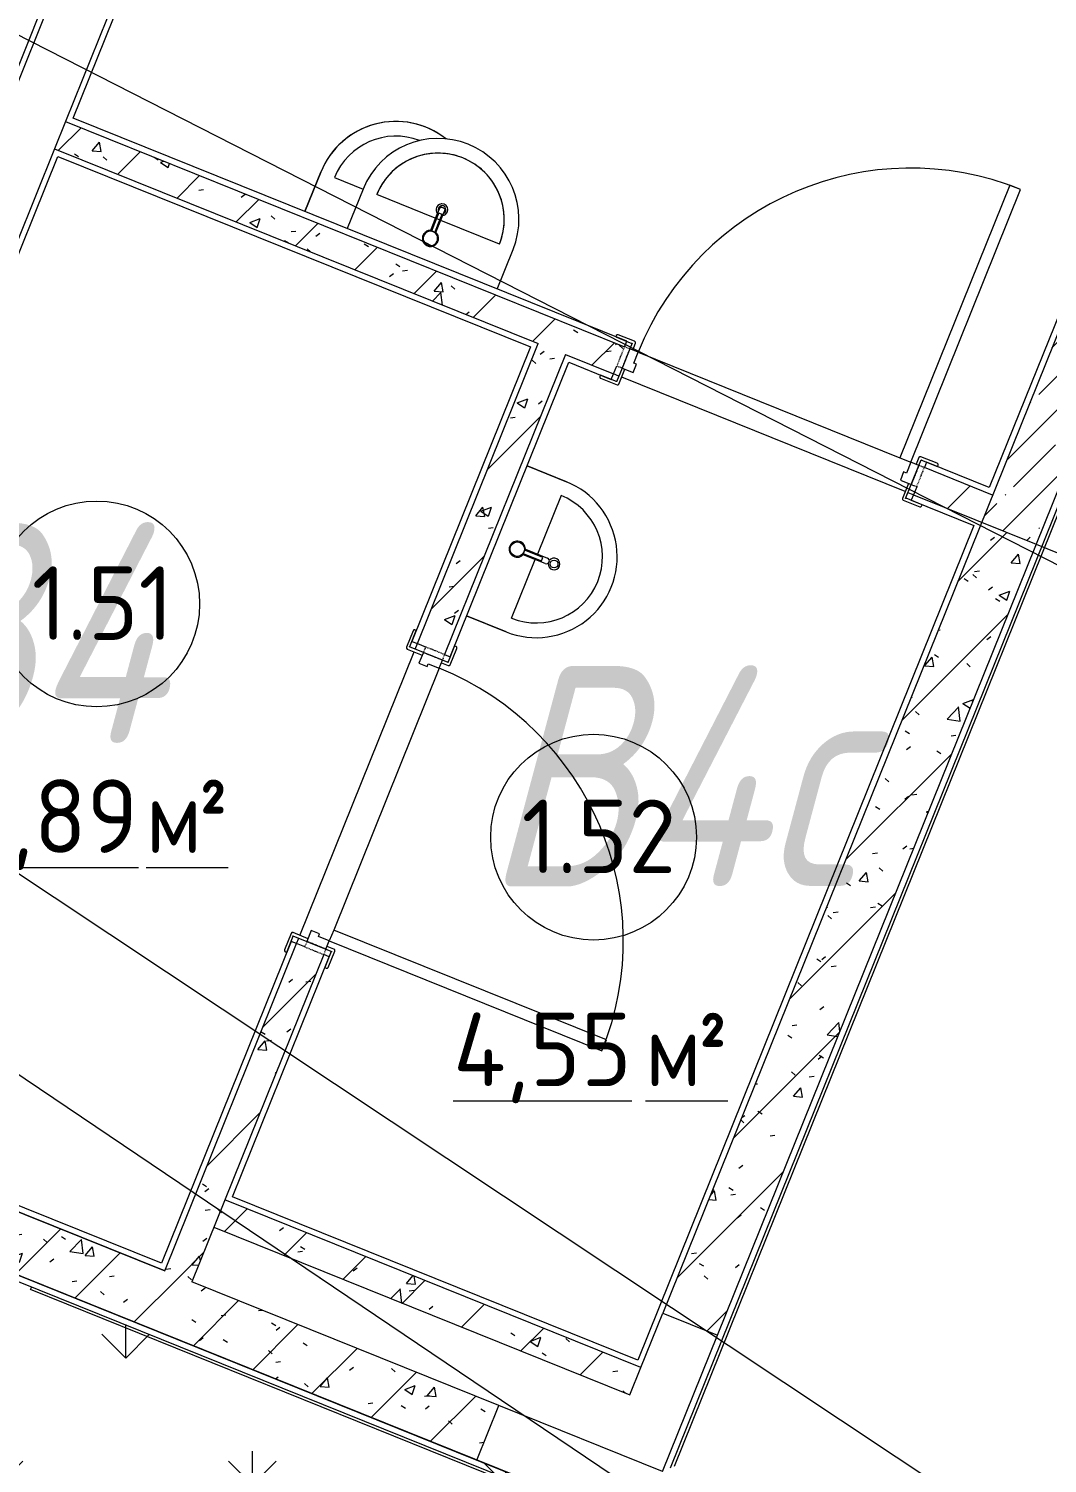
# Model space of a CAD drawing. Header units: millimetres. Extents: x -584918 to 2941280, y 3000189 to 4229862.
# Drawn here: x 195858 to 199323, y 3663953 to 3668833 of the extents above; entities that cross this region are included whole.
import ezdxf

# ---------------------------------------------------------------- set-up
doc = ezdxf.new("R2010")
doc.units = ezdxf.units.MM
doc.linetypes.add('ASVP_Невидимые', pattern=[5, 3, -2])
for name, color, linetype, lineweight in [('Двери', 7, 'Continuous', 0), ('Линии', 7, 'Continuous', 0), ('Марки помещений', 7, 'Continuous', 0), ('Обобщенные модели', 7, 'Continuous', 0), ('Перекрытие', 7, 'Continuous', 0), ('Сантехника', 7, 'Continuous', 0), ('Стены внутренние', 7, 'Continuous', 0), ('Стены несущие', 7, 'Continuous', 0), ('Стены отделка', 7, 'Continuous', 0), ('экспертиза ДУ', 1, 'Continuous', 0), ('экспертиза ДУ категории', 1, 'Continuous', 0), ('экспертиза ДУ пояснения', 6, 'Continuous', 0), ('экспертиза условные обозначения', 1, 'Continuous', 0)]:
    doc.layers.add(name, color=color, linetype=linetype, lineweight=lineweight)
doc.styles.add('GOST Common_2', font='', dxfattribs={"height": 500})
doc.styles.add('GOST Common_3', font='', dxfattribs={"width": 0.9, "height": 500})
doc.styles.add('mytext', font='isocpeur.ttf', dxfattribs={"width": 0.8, "oblique": 14.999978})
doc.styles.get('GOST Common_2').set_extended_font_data('GOST Common')
doc.styles.get('GOST Common_3').set_extended_font_data('GOST Common')
pattern_1 = [(45, (192051.36, 3643581.32), (-141.4214, 141.4214), [])]
pattern_2 = [(50, (192051.36, 3643581.32), (364.368, -31.8783), [38.1, -419.1]), (355, (192051.36, 3643581.3), (-70.486, 382.1133), [30.48, -335.28]), (100.451, (192081.73, 3643578.66), (293.885, 350.2334), [32.38, -356.18]), (46.184, (192051.36, 3643682.9), (542.1585, -84.086), [57.15, -628.65]), (96.636, (192096.54, 3643675.9), (474.805, 494.855), [48.57, -534.27]), (351.184, (192051.36, 3643682.9), (474.81, 494.85), [45.72, -502.92]), (21, (192102.16, 3643657.52), (303.2285, -204.5305), [38.1, -419.1]), (326, (192102.16, 3643657.5), (123.604, 368.376), [30.48, -335.28]), (71.451, (192127.43, 3643640.47), (426.834, 163.8427), [32.38, -356.18]), (37.5, (192051.36, 3643581.32), (6.17665, 169.11015), [16.764, -314.452, 16.764, -323.596, -336.55]), (37.5, (192051.36, 3643581.32), (6.17665, 169.11015), [-671.576, 16.764, -319.786]), (7.5, (192051.36, 3643581.32), (133.6389, 200.3615), [16.764, -177.292, 16.764, -306.832, -128.27]), (7.5, (192051.36, 3643581.32), (133.6389, 200.3615), [-517.652, 16.764, -111.506]), (327.5, (191938.08, 3643581.32), (271.1818, -11.45836), [16.764, -110.236, 16.764, -379.476, -525.78]), (327.5, (191938.08, 3643581.32), (271.1818, -11.45836), [-523.24, 16.764, -509.016]), (317.5, (191887.28, 3643581.32), (296.2585, 50.8528), [16.764, -148.336, 16.764, -246.38, -373.38]), (317.5, (191887.28, 3643581.32), (296.2585, 50.8528), [-428.244, 16.764, -356.616])]

# ---------------------------------------------------------------- blocks, each defined once
blk = doc.blocks.new('ADSK_Умывальник_Полукруглый_Керамический_ГОСТ30493-96 с переливом - 2-ой величины-V133-АР Этаж 01')
at = {"layer": 'Сантехника', "color": 9, "true_color": 0xe1b7aa}
for p, q in [((4944.2, 24706.2), (4890, 24571.7)), ((5189.6, 24607.3), (4990.5, 24687.5)), ((5407.9, 24519.3), (5208.5, 24599.7)), ((5400.1, 24366.1), (5454.3, 24500.6))]:
    blk.add_line(p, q, dxfattribs=at)
at = {"layer": 'Сантехника', "color": 9, "true_color": 0xe1b7aa, "flags": 128}
blk.add_lwpolyline([(5407.9, 24519.3), (5411.1, 24527.7), (5414, 24536.2), (5416.5, 24544.9), (5418.7, 24553.6), (5420.5, 24562.4), (5421.9, 24571.3), (5423, 24580.2), (5423.8, 24589.2), (5424.2, 24598.2), (5424.2, 24607.2), (5423.9, 24616.2), (5423.2, 24625.2), (5422.1, 24634.1), (5420.7, 24643), (5419, 24651.8), (5416.9, 24660.6), (5414.4, 24669.2), (5411.6, 24677.8), (5408.4, 24686.2), (5405, 24694.5), (5401.2, 24702.7), (5397, 24710.7), (5392.6, 24718.5), (5387.8, 24726.1), (5382.8, 24733.6), (5377.4, 24740.8), (5371.8, 24747.8), (5365.9, 24754.6), (5359.7, 24761.1), (5353.2, 24767.4), (5346.6, 24773.5), (5339.6, 24779.2), (5332.5, 24784.7), (5325.1, 24789.9), (5317.6, 24794.8), (5309.8, 24799.3), (5301.9, 24803.6), (5293.8, 24807.6), (5285.6, 24811.2), (5277.2, 24814.5), (5268.7, 24817.4), (5260.1, 24820), (5251.4, 24822.3), (5242.6, 24824.2), (5233.7, 24825.7), (5224.8, 24826.9), (5215.8, 24827.8), (5206.9, 24828.3), (5197.9, 24828.4), (5188.9, 24828.2), (5179.9, 24827.6), (5170.9, 24826.6), (5162, 24825.3), (5153.2, 24823.6), (5144.4, 24821.6), (5135.7, 24819.3), (5127.2, 24816.5), (5118.7, 24813.5), (5110.3, 24810.1), (5102.2, 24806.4), (5094.1, 24802.3), (5086.2, 24798), (5078.6, 24793.3), (5071.1, 24788.3), (5063.8, 24783), (5056.7, 24777.5), (5049.8, 24771.6), (5043.2, 24765.5), (5036.9, 24759.2), (5030.8, 24752.5), (5024.9, 24745.7), (5019.4, 24738.6), (5014.1, 24731.3), (5009.2, 24723.8), (5004.5, 24716.1), (5000.2, 24708.2), (4996.1, 24700.2), (4992.4, 24692), (4990.5, 24687.5)], dxfattribs=at)
at = {"layer": 'Сантехника', "color": 9, "true_color": 0xe1b7aa}
for centre, radius, start, end in [((5199.2, 24603.4), 275, 338.0513, 158.0513), ((5199.2, 24603.4), 225, 338.0513, 158.0513), ((5212.3, 24635.9), 20, 158.0513, 218.0513), ((5212.3, 24635.9), 20, 338.0513, 158.0513), ((5212.3, 24635.9), 20, 278.0513, 338.0513)]:
    blk.add_arc(centre, radius, start, end, dxfattribs=at)
blk = doc.blocks.new('ADSK_Смеситель_ГОСТ25809-96 - Для умывальника_Однорукояточный-V134-АР Этаж 01')
at = {"layer": 'Сантехника', "color": 253, "true_color": 0xaaaaaa}
for p, q in [((5204.9, 24644.2), (5203.5, 24640.6)), ((5195, 24619.6), (5173.2, 24565.6)), ((5193.8, 24605.9), (5176.7, 24563.5)), ((5187.8, 24559), (5204.9, 24601.4)), ((5191.8, 24558.1), (5213.5, 24612.1)), ((5201.5, 24625.1), (5193.8, 24605.9)), ((5203.9, 24601.7), (5194.7, 24605.4)), ((5203.5, 24640.6), (5195, 24619.6)), ((5202.5, 24624.8), (5201.5, 24625.1)), ((5201.5, 24625.1), (5202.5, 24624.8)), ((5202.5, 24624.8), (5211.7, 24621)), ((5204.9, 24601.4), (5212.7, 24620.6)), ((5211.7, 24621), (5212.7, 24620.6)), ((5212.7, 24620.6), (5211.7, 24621)), ((5213.5, 24612.1), (5222, 24633.2)), ((5222, 24633.2), (5223.5, 24636.8)), ((5187.9, 24559.2), (5187.8, 24559))]:
    blk.add_line(p, q, dxfattribs=at)
for radius, start, end in [(27.5, 158.0513, 176.0736), (27.5, 158.0513, 338.0513), (27.5, 79.6627, 158.0513), (27.5, 143.0513, 158.0513), (24.5, 158.0513, 338.0513), (24.5, 338.0513, 158.0513), (27.5, 121.3641, 134.74), (27.5, 80.0287, 116.0748), (24.5, 78.2811, 83.0513), (24.5, 78.2811, 83.0513), (24.5, 53.0513, 57.8215), (24.5, 53.0513, 57.8215), (27.5, 338.0513, 57.5502), (27.5, 20.0285, 56.0746), (27.5, 1.3635, 14.7394), (27.5, 181.3626, 194.7385), (27.5, 200.0278, 236.0739), (27.5, 241.3629, 254.7388), (27.5, 260.028, 296.0741), (27.5, 301.3632, 314.7391), (27.5, 323.0513, 338.0513), (27.5, 338.0513, 356.0744)]:
    blk.add_arc((5173.1, 24538.5), radius, start, end, dxfattribs=at)
for start_param, end_param in [(4.712389, 6.266892), (3.141593, 4.712389)]:
    blk.add_ellipse((5214.2, 24640.5), major_axis=(-9.28, 3.74), ratio=0.965926, start_param=start_param, end_param=end_param, dxfattribs=at)
for points, knots in [([(5203.5, 24640.6), (5203.5, 24640.8), (5203.6, 24641.1), (5203.9, 24641.5), (5204.1, 24641.8), (5204.5, 24642.2), (5204.8, 24642.6), (5205.2, 24642.9), (5205.6, 24643.2), (5206, 24643.4), (5206.5, 24643.7), (5207.1, 24643.9), (5207.9, 24644.1), (5208.6, 24644.3), (5209.4, 24644.4), (5210.4, 24644.5), (5211.6, 24644.4), (5213.3, 24644.2), (5214.6, 24643.8), (5215.4, 24643.5)], [0.5, 0.5, 0.5, 0.5, 0.5208333, 0.5416667, 0.5625, 0.5833333, 0.6041667, 0.625, 0.6458333, 0.6666667, 0.6875, 0.7083333, 0.75, 0.7708333, 0.7916667, 0.8333333, 0.875, 0.9166667, 1, 1, 1, 1]), ([(5215.4, 24643.5), (5216.2, 24643.1), (5217.4, 24642.5), (5218.7, 24641.5), (5219.7, 24640.7), (5220.4, 24640), (5220.8, 24639.4), (5221.3, 24638.7), (5221.7, 24637.9), (5222.1, 24637.1), (5222.2, 24636.4), (5222.3, 24636), (5222.4, 24635.5), (5222.4, 24635), (5222.4, 24634.5), (5222.3, 24634), (5222.2, 24633.6), (5222.1, 24633.3), (5222, 24633.2)], [0, 0, 0, 0, 0.0833333, 0.125, 0.1666667, 0.2083333, 0.2291667, 0.25, 0.2916667, 0.3333333, 0.3541667, 0.375, 0.3958333, 0.4166667, 0.4375, 0.4583333, 0.4791667, 0.5, 0.5, 0.5, 0.5]), ([(5193.8, 24605.9), (5193.8, 24605.9), (5193.8, 24605.9), (5193.9, 24605.8), (5194, 24605.7), (5194.3, 24605.6), (5194.5, 24605.5), (5194.7, 24605.4)], [0, 0, 0, 0, 0.166667, 0.333333, 0.5, 0.666667, 1, 1, 1, 1]), ([(5205.1, 24601.8), (5205.1, 24601.8), (5205, 24601.8), (5205, 24601.9), (5204.8, 24602), (5204.6, 24602.1), (5204.3, 24602.2), (5204.2, 24602.3)], [0, 0, 0, 0, 0.166667, 0.333333, 0.5, 0.666667, 1, 1, 1, 1]), ([(5207.5, 24610.5), (5209, 24610.3), (5211.1, 24610.4), (5212.9, 24611.1), (5213.4, 24611.8), (5213.5, 24612.1)], [0.1666667, 0.1666667, 0.1666667, 0.1666667, 0.3333333, 0.4166667, 0.5, 0.5, 0.5, 0.5]), ([(5177.9, 24562.5), (5177.6, 24562.5), (5177.1, 24562.6), (5176.5, 24562.7), (5176.1, 24562.8), (5175.9, 24562.8), (5175.8, 24562.8)], [0.13888889, 0.13888889, 0.13888889, 0.13888889, 0.16666667, 0.19444444, 0.20833333, 0.22222222, 0.22222222, 0.22222222, 0.22222222]), ([(5188.1, 24557.8), (5188, 24557.9), (5187.9, 24558), (5187.6, 24558.2), (5187.1, 24558.6), (5186.5, 24558.9), (5186.3, 24559.1)], [0.77430556, 0.77430556, 0.77430556, 0.77430556, 0.78298611, 0.79166667, 0.82638889, 0.86111111, 0.86111111, 0.86111111, 0.86111111])]:
    blk.add_open_spline(points, degree=3, knots=knots, dxfattribs=at)
for points in [[(5194.9, 24606), (5194.7, 24606.1), (5194.4, 24606.2), (5194, 24606.3), (5193.9, 24606.3), (5193.9, 24606.3)], [(5195, 24619.6), (5194.8, 24619.2), (5194.8, 24618.4), (5195.3, 24617.1), (5196.5, 24615.7), (5197.6, 24614.7), (5198.2, 24614.3)], [(5203.9, 24601.7), (5204.1, 24601.6), (5204.4, 24601.5), (5204.8, 24601.4), (5204.9, 24601.4), (5204.9, 24601.4)], [(5176.9, 24563.9), (5176.9, 24563.9), (5176.9, 24563.9), (5176.9, 24563.9)], [(5177.7, 24563.3), (5177.6, 24563.3), (5177.4, 24563.3), (5177.2, 24563.4), (5177, 24563.4), (5177, 24563.4)], [(5187, 24559.5), (5185.5, 24560.5), (5182.6, 24562), (5179.3, 24562.9), (5177.7, 24563.3)], [(5187.8, 24559), (5187.8, 24559), (5187.8, 24559), (5187.7, 24559.1), (5187.6, 24559.2), (5187.4, 24559.3), (5187.2, 24559.4), (5187, 24559.5), (5187, 24559.5)], [(5187.9, 24559.5), (5187.9, 24559.5), (5188, 24559.4), (5188, 24559.4), (5188, 24559.4)]]:
    blk.add_open_spline(points, degree=3, dxfattribs=at)
blk = doc.blocks.new('ADSK_СифонБутылочный_ГОСТ23289-94 - Для умывальника_Вертикальный выпуск_DN40-V135-АР Этаж 01')
at = {"layer": 'Сантехника', "color": 253, "true_color": 0xaaaaaa}
for radius, start, end in [(20, 158.285, 163.4876), (20, 158.285, 163.4876), (13.3, 174.0842, 180), (13.3, 180, 259.0621), (13.3, 3.5826, 90)]:
    blk.add_arc((0, 0), radius, start, end, dxfattribs=at)
blk = doc.blocks.new('ВК_Домодедово_rvt-1-АР Этаж 01')
at = {"layer": 'Сантехника', "color": 253, "lineweight": 9, "true_color": 0xaaaaaa}
for name in ['ADSK_Умывальник_Полукруглый_Керамический_ГОСТ30493-96 с переливом - 2-ой величины-V133-АР Этаж 01', 'ADSK_Смеситель_ГОСТ25809-96 - Для умывальника_Однорукояточный-V134-АР Этаж 01']:
    blk.add_blockref(name, (0, 0), dxfattribs=at)
at = {"layer": 'Сантехника', "color": 253, "lineweight": 9, "true_color": 0xaaaaaa, "rotation": 296.051300916458}
blk.add_blockref('ADSK_СифонБутылочный_ГОСТ23289-94 - Для умывальника_Вертикальный выпуск_DN40-V135-АР Этаж 01', (5212.3, 24635.9), dxfattribs=at)
blk = doc.blocks.new('ASVP_ДверьДеревянная_1 полотно - Входная_внутр_ 1000х2000h_полотно_ Г Л _950 в свету_-7521736-АР Этаж 01')
at = {"layer": 'Двери', "lineweight": 18}
for p, q in [((500, 1050), (460, 1050)), ((460, 1050), (460, 50)), ((500, 50), (500, 1050)), ((-500, 50), (-530, 50)), ((-530, 50), (-530, -20)), ((-500, 10), (-500, 50)), ((460, 50), (500, 50)), ((530, 50), (500, 50)), ((500, 50), (500, 10)), ((530, -20), (530, 50)), ((-490, 10), (-500, 10)), ((-490, -20), (-490, 10)), ((500, 10), (490, 10)), ((490, 10), (490, -20)), ((-530, -20), (-490, -20)), ((490, -20), (530, -20))]:
    blk.add_line(p, q, dxfattribs=at)
at = {"layer": 'Двери', "linetype": 'ASVP_Невидимые', "lineweight": 18}
for p, q in [((-530, 50), (-550, 50)), ((-550, 50), (-550, -20)), ((-530, -20), (-530, 50)), ((550, 50), (530, 50)), ((530, 50), (530, -20)), ((550, -20), (550, 50)), ((-550, -20), (-530, -20)), ((530, -20), (550, -20))]:
    blk.add_line(p, q, dxfattribs=at)
at = {"layer": 'Двери'}
blk.add_arc((500, 50), 1000, 90, 180, dxfattribs=at)
blk = doc.blocks.new('ASVP_НАЛИЧНИК МДФ_Двери - Наличник дверной МДФ-V17-АР Этаж 01')
at = {"layer": 'Обобщенные модели'}
for p, q in [((-530, 50), (-530, -1)), ((-520, -5), (-520, 50)), ((520, 50), (520, -5)), ((530, -1), (530, 50)), ((-531, 0), (-590, 0)), ((-590, 0), (-590, -5)), ((-531, -1), (-531, 0)), ((590, 0), (531, 0)), ((531, 0), (531, -1)), ((590, -5), (590, 0)), ((-585, -10), (-525, -10)), ((-530, -1), (-531, -1)), ((525, -10), (585, -10)), ((531, -1), (530, -1))]:
    blk.add_line(p, q, dxfattribs=at)
for centre, start, end in [((-585, -5), 180, 270), ((-525, -5), 270, 360), ((525, -5), 180, 270), ((585, -5), 270, 360)]:
    blk.add_arc(centre, 5, start, end, dxfattribs=at)
blk = doc.blocks.new('ASVP_НАЛИЧНИК МДФ_Двери - Наличник дверной МДФ-V18-АР Этаж 01')
at = {"layer": 'Обобщенные модели'}
h = blk.add_hatch(dxfattribs=at)
h.set_pattern_fill('FP_11', color=256, style=0, pattern_type=2)
h.set_pattern_definition([(58.819, (-3072.62, 24169.885), (-847.5705, -1239.66265), [208.25, -1874.25]), (48.514, (-3351.11, 24192.37), (230.6308, 541.9905), [465.661, -465.661]), (40.384, (-3428.95, 24385.53), (616.941, 697.6711), [263.418, -1053.671])])
h.paths.add_polyline_path([(-590, 0), (-590, -5), (-588.5, -8.5), (-585, -10), (-525, -10), (-521.5, -8.5), (-520, -4.8), (-520, 20), (-530, 20), (-531, 0), (-589, 0)])
h.paths.add_polyline_path([(520, 20), (520, -5), (521.5, -8.5), (525.2, -10), (585, -10), (588.5, -8.5), (590, -5), (590, 0), (530, -1), (530, 20), (521.5, 20)])
for p, q in [((-531, 0), (-590, 0)), ((-590, 0), (-590, -5)), ((-531, -1), (-531, 0)), ((-530, 20), (-530, -1)), ((-520, -5), (-520, 20)), ((520, 20), (520, -5)), ((530, -1), (530, 20)), ((590, 0), (531, 0)), ((531, 0), (531, -1)), ((590, -5), (590, 0)), ((-585, -10), (-525, -10)), ((-530, -1), (-531, -1)), ((525, -10), (585, -10)), ((531, -1), (530, -1))]:
    blk.add_line(p, q, dxfattribs=at)
for centre, start, end in [((-585, -5), 180, 270), ((-525, -5), 270, 360), ((525, -5), 180, 270), ((585, -5), 270, 360)]:
    blk.add_arc(centre, 5, start, end, dxfattribs=at)
blk = doc.blocks.new('ASVP_НАЛИЧНИК МДФ_Двери - Наличник дверной МДФ-V19-АР Этаж 01')
at = {"layer": 'Обобщенные модели'}
for p, q in [((-530, 50), (-530, -1)), ((-520, -5), (-520, 50)), ((520, 50), (520, -5)), ((530, -1), (530, 50)), ((-531, 0), (-590, 0)), ((-531, -1), (-531, 0)), ((590, 0), (531, 0)), ((590, -5), (590, 0)), ((-590, 0), (-590, -5)), ((-585, -10), (-525, -10)), ((-530, -1), (-531, -1)), ((525, -10), (585, -10)), ((531, -1), (530, -1)), ((531, 0), (531, -1))]:
    blk.add_line(p, q, dxfattribs=at)
for centre, start, end in [((-585, -5), 180, 270), ((-525, -5), 270, 360), ((525, -5), 180, 270), ((585, -5), 270, 360)]:
    blk.add_arc(centre, 5, start, end, dxfattribs=at)
blk = doc.blocks.new('ASVP_НАЛИЧНИК МДФ_Двери - Наличник дверной МДФ-V20-АР Этаж 01')
at = {"layer": 'Обобщенные модели'}
h = blk.add_hatch(dxfattribs=at)
h.set_pattern_fill('FP_12', color=256, style=0, pattern_type=2)
h.set_pattern_definition([(148.819, (-22399.885, -3778.61), (1239.66265, -847.5705), [208.25, -1874.25]), (138.514, (-22422.37, -4057.1), (-541.9913, 230.6314), [465.661, -465.661]), (130.384, (-22615.53, -4134.94), (-697.6711, 616.941), [263.418, -1053.671])])
h.paths.add_polyline_path([(-590, -5), (-588.5, -8.5), (-585, -10), (-525, -10), (-521.5, -8.5), (-520, -4.8), (-520, 20), (-530, 20), (-531, 0), (-590, 0)])
h.paths.add_polyline_path([(520, -5), (521.5, -8.5), (525.2, -10), (585, -10), (588.5, -8.5), (590, -5), (590, 0), (530, -0.4), (530, 20), (520, 20), (520, -4.4)])
for p, q in [((-531, 0), (-590, 0)), ((-590, 0), (-590, -5)), ((-531, -1), (-531, 0)), ((-530, 20), (-530, -1)), ((-520, -5), (-520, 20)), ((520, 20), (520, -5)), ((530, -1), (530, 20)), ((590, 0), (531, 0)), ((531, 0), (531, -1)), ((590, -5), (590, 0)), ((-585, -10), (-525, -10)), ((-530, -1), (-531, -1)), ((525, -10), (585, -10)), ((531, -1), (530, -1))]:
    blk.add_line(p, q, dxfattribs=at)
for centre, start, end in [((-585, -5), 180, 270), ((-525, -5), 270, 360), ((525, -5), 180, 270), ((585, -5), 270, 360)]:
    blk.add_arc(centre, 5, start, end, dxfattribs=at)
blk = doc.blocks.new('ASVP_2D_Раковина - Раковина 550х420-V211-АР Этаж 01')
at = {"layer": 'Сантехника'}
for p, q in [((-384.1, 155), (-384.1, 10)), ((-384.1, 10), (-384.1, 155)), ((-334.1, 155), (-229.1, 155))]:
    blk.add_line(p, q, dxfattribs=at)
for radius, start in [(275, 73.5961), (275, 74.0366), (225, 90.961)]:
    blk.add_arc((-109.1, 155), radius, start, 180, dxfattribs=at)
blk = doc.blocks.new('ASVP_2D_Раковина - Раковина 550х420-V213-АР Этаж 01')
at = {"layer": 'Сантехника'}
for p, q in [((-384.1, 155), (-384.1, 10)), ((-384.1, 10), (-384.1, 155)), ((-334.1, 155), (-119.1, 155)), ((-119.1, 110.6), (-119.1, 191.9)), ((-115.1, 176), (-115.1, 109.6)), ((-103.1, 176), (-115.1, 176)), ((-103.1, 109.6), (-103.1, 176)), ((-99.1, 191.9), (-99.1, 110.6)), ((115.9, 155), (-99.1, 155)), ((165.9, 10), (165.9, 155)), ((165.9, 155), (165.9, 10))]:
    blk.add_line(p, q, dxfattribs=at)
for centre, radius in [((-109.1, 220), 13.3), ((-109.1, 85), 24.5)]:
    blk.add_circle(centre, radius, dxfattribs=at)
for centre, radius, start, end in [((-109.1, 155), 275, 360, 180), ((-109.1, 155), 275, 360, 180), ((-109.1, 155), 225, 0, 180), ((-109.1, 220), 20, 284.1438, 255.8562), ((-109.1, 191.9), 10, 0, 180), ((-109.1, 85), 27.5, 102.6043, 77.3977), ((-109.1, 85), 25.3, 76.2933, 103.7089)]:
    blk.add_arc(centre, radius, start, end, dxfattribs=at)
blk = doc.blocks.new('ASVP_Марка_Помещение_ДваЗначения - Номер Площадь-685795-АР Этаж 01')
at = {"layer": 'Марки помещений'}
blk.add_circle((0, 0), 3.5, dxfattribs=at)

msp = doc.modelspace()

# ---------------------------------------------------------------- hatches: boundary and pattern name
at = {"layer": 'Стены внутренние'}
h = msp.add_hatch(dxfattribs=at)
h.set_pattern_fill('FP_1', color=256, style=0, pattern_type=2)
h.set_pattern_definition(pattern_1)
h.paths.add_polyline_path([(199099.337, 3667153.992), (199136.715, 3667246.744), (198904.835, 3667340.188), (198867.457, 3667247.436), (199048.965, 3667174.291)])
h.paths.add_polyline_path([(197847.187, 3667658.59), (197884.527, 3667751.356), (195983.15, 3668517.583), (195945.773, 3668424.831), (197695.032, 3667719.906)])
h = msp.add_hatch(dxfattribs=at)
h.set_pattern_fill('FP_2', color=256, style=0, pattern_type=2)
h.set_pattern_definition(pattern_2)
h.paths.add_polyline_path([(199099.337, 3667153.992), (199136.715, 3667246.744), (198904.835, 3667340.188), (198867.457, 3667247.436), (199048.965, 3667174.291)])
h.paths.add_polyline_path([(197847.187, 3667658.59), (197884.527, 3667751.356), (195983.15, 3668517.583), (195945.773, 3668424.831), (197695.032, 3667719.906)])
h = msp.add_hatch(dxfattribs=at)
h.set_pattern_fill('FP_26', color=256, style=0, pattern_type=2)
h.set_pattern_definition([(45, (192051.36, 3643581.32), (-114.0493, 114.0493), []), (45, (192165.41, 3643581.32), (-114.0493, 114.0493), [201.612, -40.322, 3.353, -36.97])])
h.paths.add_polyline_path([(199284.841, 3667079.237), (199546.484, 3667728.5), (199360.98, 3667803.255), (199099.337, 3667153.992)])
h = msp.add_hatch(dxfattribs=at)
h.set_pattern_fill('FP_1', color=256, style=0, pattern_type=2)
h.set_pattern_definition(pattern_1)
h.paths.add_polyline_path([(196413.118, 3664570.804), (196861.649, 3665683.827), (196768.898, 3665721.205), (196320.366, 3664608.182), (196327.842, 3664605.17)])
h.paths.add_polyline_path([(197272.803, 3666704.098), (197683.957, 3667724.369), (197591.205, 3667761.746), (197180.051, 3666741.476), (197265.328, 3666707.11)])
h = msp.add_hatch(dxfattribs=at)
h.set_pattern_fill('FP_2', color=256, style=0, pattern_type=2)
h.set_pattern_definition(pattern_2)
h.paths.add_polyline_path([(196413.118, 3664570.804), (196861.649, 3665683.827), (196768.898, 3665721.205), (196320.366, 3664608.182), (196327.842, 3664605.17)])
h.paths.add_polyline_path([(197272.803, 3666704.098), (197683.957, 3667724.369), (197591.205, 3667761.746), (197180.051, 3666741.476), (197265.328, 3666707.11)])
h = msp.add_hatch(dxfattribs=at)
h.set_pattern_fill('FP_1', color=256, style=0, pattern_type=2)
h.set_pattern_definition(pattern_1)
h.paths.add_polyline_path([(198200.89, 3664389.432), (199284.841, 3667079.237), (199099.337, 3667153.992), (198015.386, 3664464.187), (198043.765, 3664452.751)])
h = msp.add_hatch(dxfattribs=at)
h.set_pattern_fill('FP_2', color=256, style=0, pattern_type=2)
h.set_pattern_definition(pattern_2)
h.paths.add_polyline_path([(198200.89, 3664389.432), (199284.841, 3667079.237), (199099.337, 3667153.992), (198015.386, 3664464.187), (198043.765, 3664452.751)])
h = msp.add_hatch(dxfattribs=at)
h.set_pattern_fill('FP_1', color=256, style=0, pattern_type=2)
h.set_pattern_definition(pattern_1)
h.paths.add_polyline_path([(197382.735, 3663964.434), (197457.49, 3664149.938), (191335.866, 3666616.861), (191261.11, 3666431.358), (196716.004, 3664233.117)])
h = msp.add_hatch(dxfattribs=at)
h.set_pattern_fill('FP_2', color=256, style=0, pattern_type=2)
h.set_pattern_definition(pattern_2)
h.paths.add_polyline_path([(197382.735, 3663964.434), (197457.49, 3664149.938), (191335.866, 3666616.861), (191261.11, 3666431.358), (196716.004, 3664233.117)])
h = msp.add_hatch(dxfattribs=at)
h.set_pattern_fill('FP_1', color=256, style=0, pattern_type=2)
h.set_pattern_definition(pattern_1)
h.paths.add_polyline_path([(197903.253, 3664185.931), (197940.631, 3664278.683), (196525.251, 3664849.06), (196487.873, 3664756.308), (197673.091, 3664278.683)])
h = msp.add_hatch(dxfattribs=at)
h.set_pattern_fill('FP_2', color=256, style=0, pattern_type=2)
h.set_pattern_definition(pattern_2)
h.paths.add_polyline_path([(197903.253, 3664185.931), (197940.631, 3664278.683), (196525.251, 3664849.06), (196487.873, 3664756.308), (197673.091, 3664278.683)])
at = {"layer": 'экспертиза условные обозначения'}
h = msp.add_hatch(dxfattribs=at)
h.set_pattern_fill('GRASS', color=3, scale=24)
h.set_pattern_definition([(90, (151357.9, 3544478.35), (-431.0523, 431.0523), [114.3, -747.8046]), (45, (151357.9, 3544478.35), (-431.0523, 431.0523), [114.3, -495.3]), (135, (151357.9, 3544478.35), (-431.0523, -431.0523), [114.3, -495.3])])
edge = h.paths.add_edge_path()
edge.add_line((191275.023, 3666425.751), (199307.782, 3663189.515))
edge.add_line((199307.782, 3663189.515), (201023.692, 3662498.029))
edge.add_line((201023.692, 3662498.029), (214294.534, 3657150.078))
edge.add_line((214294.534, 3657150.078), (213584.359, 3655387.792))
edge.add_line((213584.359, 3655387.792), (213584.359, 3653330.649))
edge.add_line((213584.359, 3653330.649), (212084.359, 3653330.649))
edge.add_line((212084.359, 3653330.649), (212084.359, 3655992.269))
edge.add_line((212084.359, 3655992.269), (207884.359, 3657684.807))
edge.add_line((207884.359, 3657684.807), (207884.359, 3657630.649))
edge.add_line((207884.359, 3657630.649), (206534.359, 3657630.649))
edge.add_line((206534.359, 3657630.649), (206534.359, 3658228.836))
edge.add_line((206534.359, 3658228.836), (205040.972, 3658830.649))
edge.add_line((205040.972, 3658830.649), (202859.184, 3658830.649))
edge.add_line((202859.184, 3658830.649), (202859.184, 3659708.335))
edge.add_line((202859.184, 3659708.335), (201294.061, 3660338.598))
edge.add_line((201294.061, 3660338.598), (198943.875, 3661282.016))
edge.add_arc((198634.359, 3660226.459), 1100, 73.65753, 174.564886)
edge.add_line((197539.305, 3660330.649), (194784.359, 3660330.649))
edge.add_line((194784.359, 3660330.649), (194784.359, 3662963.911))
edge.add_line((194784.359, 3662963.911), (190564.848, 3664663.465))
edge.add_line((190564.848, 3664663.465), (191275.023, 3666425.751))

# ---------------------------------------------------------------- linework, layer by layer
at = {"layer": 'Линии'}
msp.add_line((199284.841, 3667079.237), (199915.554, 3666825.069), dxfattribs=at)
at = {"layer": 'Перекрытие'}
for p, q in [((197930.94, 3667732.653), (198821.358, 3667373.828)), ((197865.737, 3667651.114), (197847.187, 3667658.59)), ((198839.632, 3667258.649), (197875.012, 3667647.376)), ((198867.457, 3667247.436), (198848.907, 3667254.911)), ((197172.576, 3666722.925), (197180.051, 3666741.476)), ((196780.111, 3665749.03), (197168.838, 3666713.65)), ((197254.115, 3666657.722), (196895.289, 3665767.304)), ((196768.898, 3665721.205), (196776.373, 3665739.755)), ((198014.002, 3663925.672), (197457.49, 3664149.938))]:
    msp.add_line(p, q, dxfattribs=at)
at = {"layer": 'Стены внутренние'}
for p, q in [((201095.579, 3671492.288), (198053.04, 3663942.285)), ((195864.303, 3664543.995), (195868.041, 3664553.27)), ((198136.725, 3663628.243), (195864.303, 3664543.995))]:
    msp.add_line(p, q, dxfattribs=at)
at = {"layer": 'Стены несущие'}
for p, q in [((198200.89, 3664389.432), (201078.967, 3671531.327)), ((200609.393, 3670901.168), (198015.386, 3664464.187)), ((195983.15, 3668517.583), (195945.773, 3668424.831)), ((195983.15, 3668517.583), (197884.564, 3667751.342)), ((195945.773, 3668424.831), (197591.205, 3667761.746)), ((197180.051, 3666741.476), (197591.205, 3667761.746)), ((197683.957, 3667724.369), (197272.803, 3666704.098)), ((197683.957, 3667724.369), (197847.187, 3667658.59)), ((197847.187, 3667658.59), (197858.4, 3667686.415)), ((199136.715, 3667246.744), (198904.835, 3667340.188)), ((198878.671, 3667275.261), (198867.457, 3667247.436)), ((198867.457, 3667247.436), (199284.841, 3667079.237)), ((197180.051, 3666741.476), (197207.877, 3666730.262)), ((196320.366, 3664608.182), (191335.866, 3666616.861)), ((191261.11, 3666431.358), (197382.735, 3663964.434)), ((196320.366, 3664608.182), (196768.898, 3665721.205)), ((196796.723, 3665709.991), (196768.898, 3665721.205)), ((196861.649, 3665683.827), (196413.118, 3664570.804)), ((197940.631, 3664278.683), (196525.251, 3664849.06)), ((196487.873, 3664756.308), (197903.253, 3664185.931)), ((197457.49, 3664149.938), (196413.118, 3664570.804)), ((198015.386, 3664464.187), (198200.89, 3664389.432)), ((197903.253, 3664185.931), (197940.631, 3664278.683)), ((197382.735, 3663964.434), (197457.49, 3664149.938))]:
    msp.add_line(p, q, dxfattribs=at)
at = {"layer": 'Стены отделка'}
for p, q in [((201090.042, 3671505.301), (198040.027, 3663936.747)), ((200583.367, 3670890.093), (199125.64, 3667272.77)), ((196749.392, 3670418.997), (195983.15, 3668517.583)), ((196009.176, 3668528.658), (196767.942, 3670411.521)), ((195442.559, 3667711.195), (196227.489, 3669658.985)), ((196201.464, 3669647.91), (195431.484, 3667737.221)), ((195983.15, 3668517.583), (195983.15, 3668517.583)), ((197892.04, 3667769.892), (196009.176, 3668528.658)), ((195945.773, 3668424.831), (194674.934, 3665271.267)), ((194700.959, 3665282.342), (195956.848, 3668398.805)), ((195945.773, 3668424.831), (195945.773, 3668424.831)), ((195956.848, 3668398.805), (197565.179, 3667750.671)), ((197884.57, 3667751.356), (197892.04, 3667769.892)), ((197565.179, 3667750.671), (197161.501, 3666748.951)), ((197291.354, 3666696.622), (197695.032, 3667698.343)), ((197695.032, 3667698.343), (197839.711, 3667640.039)), ((197839.711, 3667640.039), (197847.187, 3667658.59)), ((198912.311, 3667358.738), (198904.835, 3667340.188)), ((199125.64, 3667272.77), (198912.311, 3667358.738)), ((198867.457, 3667247.436), (198859.982, 3667228.885)), ((198859.982, 3667228.885), (199073.311, 3667142.917)), ((199073.311, 3667142.917), (197929.556, 3664304.709)), ((197161.501, 3666748.951), (197180.051, 3666741.476)), ((197272.803, 3666704.098), (197291.354, 3666696.622)), ((191267.548, 3666407.201), (203589.636, 3661441.583)), ((191275.023, 3666425.751), (197939.246, 3663740.168)), ((196750.347, 3665728.68), (196309.291, 3664634.208)), ((196768.898, 3665721.205), (196750.347, 3665728.68)), ((196551.277, 3664860.135), (196880.2, 3665676.352)), ((196880.2, 3665676.352), (196861.649, 3665683.827)), ((194674.934, 3665271.267), (196320.366, 3664608.182)), ((196309.291, 3664634.208), (194700.959, 3665282.342)), ((197929.556, 3664304.709), (196551.277, 3664860.135)), ((196320.366, 3664608.182), (196320.366, 3664608.182)), ((197940.631, 3664278.683), (198015.386, 3664464.187)), ((198014.002, 3663925.672), (198200.89, 3664389.432))]:
    msp.add_line(p, q, dxfattribs=at)
at = {"layer": 'экспертиза ДУ'}
for points in [[(123417.279, 3714058.128), (203228.719, 3660286.242)], [(204276.326, 3660342.549), (123417.279, 3714058.128)]]:
    msp.add_lwpolyline(points, dxfattribs=at)
at = {"layer": 'экспертиза ДУ пояснения'}
msp.add_lwpolyline([(267264.374, 3632393.957), (189007.05, 3672285.223)], dxfattribs=at)
at = {"layer": 'экспертиза условные обозначения', "color": 3}
msp.add_lwpolyline([(191275.023, 3666425.751), (199307.782, 3663189.515), (201023.692, 3662498.029), (214294.534, 3657150.078), (213584.359, 3655387.792), (213584.359, 3653330.649), (212084.359, 3653330.649), (212084.359, 3655992.269), (207884.359, 3657684.807), (207884.359, 3657630.649), (206534.359, 3657630.649), (206534.359, 3658228.836), (205040.972, 3658830.649), (202859.184, 3658830.649), (202859.184, 3659708.335), (201294.061, 3660338.598), (198943.875, 3661282.016, 0.47113656), (197539.305, 3660330.649), (194784.359, 3660330.649), (194784.359, 3662963.911), (190564.848, 3664663.465), (191275.023, 3666425.751)], format="xyb", dxfattribs=at)

# ---------------------------------------------------------------- block references
msp.add_blockref('ВК_Домодедово_rvt-1-АР Этаж 01', (192051.361, 3643581.316))
at = {"layer": 'Двери'}
for p, rotation in [((198376.011, 3667499.389), 338.0513009164575), ((197020.85, 3666212.651), 248.0513009164575)]:
    msp.add_blockref('ASVP_ДверьДеревянная_1 полотно - Входная_внутр_ 1000х2000h_полотно_ Г Л _950 в свету_-7521736-АР Этаж 01', p, dxfattribs=dict(at, rotation=rotation))
at = {"layer": 'Марки помещений', "xscale": 99.99999999999993, "yscale": 99.99999999999993, "zscale": 99.99999999999993}
for p in [(196089.057, 3666876.451), (197779.35, 3666083.107)]:
    msp.add_blockref('ASVP_Марка_Помещение_ДваЗначения - Номер Площадь-685795-АР Этаж 01', p, dxfattribs=at)
at = {"layer": 'Обобщенные модели'}
for name, p, rotation in [('ASVP_НАЛИЧНИК МДФ_Двери - Наличник дверной МДФ-V18-АР Этаж 01', (198402.175, 3667564.315), 158.0513009164573), ('ASVP_НАЛИЧНИК МДФ_Двери - Наличник дверной МДФ-V17-АР Этаж 01', (198349.846, 3667434.462), 338.0513009164575), ('ASVP_НАЛИЧНИК МДФ_Двери - Наличник дверной МДФ-V19-АР Этаж 01', (196955.924, 3666238.816), 248.0513009164575), ('ASVP_НАЛИЧНИК МДФ_Двери - Наличник дверной МДФ-V20-АР Этаж 01', (197085.777, 3666186.487), 68.05130091645736)]:
    msp.add_blockref(name, p, dxfattribs=dict(at, rotation=rotation))
at = {"layer": 'Сантехника'}
for name, p, rotation in [('ASVP_2D_Раковина - Раковина 550х420-V211-АР Этаж 01', (197150.066, 3668058.115), 338.0513009164574), ('ASVP_2D_Раковина - Раковина 550х420-V213-АР Этаж 01', (197400.164, 3666993.387), 248.0513009164575)]:
    msp.add_blockref(name, p, dxfattribs=dict(at, rotation=rotation))

# ---------------------------------------------------------------- texts
at = {"layer": 'Марки помещений', "char_height": 250, "attachment_point": 1}
for s, insert, width, style in [('1.51', (195868.1, 3667004.176), 548.35425, 'GOST Common_2'), ('\\L5,89 ', (195620.164, 3666279.645), 772.02506, 'GOST Common_2'), ('\\L\\fGOST Common|b0|i0|c238|p34|;\\W.9;\\L²', (196435.742, 3666279.645), 165.94931, 'GOST Common_3'), ('\\L\\fGOST Common|b0|i0|c204|p34|;\\W.9;\\Lм', (196257.148, 3666279.645), 216.45562, 'GOST Common_2'), ('1.52', (197534.543, 3666210.832), 606.07575, 'GOST Common_2'), ('\\L4,55 ', (197301.456, 3665486.302), 793.67062, 'GOST Common_2'), ('\\L\\fGOST Common|b0|i0|c238|p34|;\\W.9;\\L²', (198134.894, 3665486.302), 165.94931, 'GOST Common_3'), ('\\L\\fGOST Common|b0|i0|c204|p34|;\\W.9;\\Lм', (197956.3, 3665486.302), 216.45562, 'GOST Common_2')]:
    msp.add_mtext(s, dxfattribs=dict(at, insert=insert, width=width, style=style))
at = {"layer": 'экспертиза ДУ категории', "lineweight": 50, "char_height": 750, "attachment_point": 1, "style": 'mytext'}
for s, insert in [('В4', (195355.201, 3667152.347)), ('В4с', (197405.603, 3666665.332))]:
    msp.add_mtext_dynamic_manual_height_columns(s, width=2459.42723, gutter_width=17359.771, heights=[0], dxfattribs=dict(at, insert=insert))

doc.saveas('drawing.dxf')
